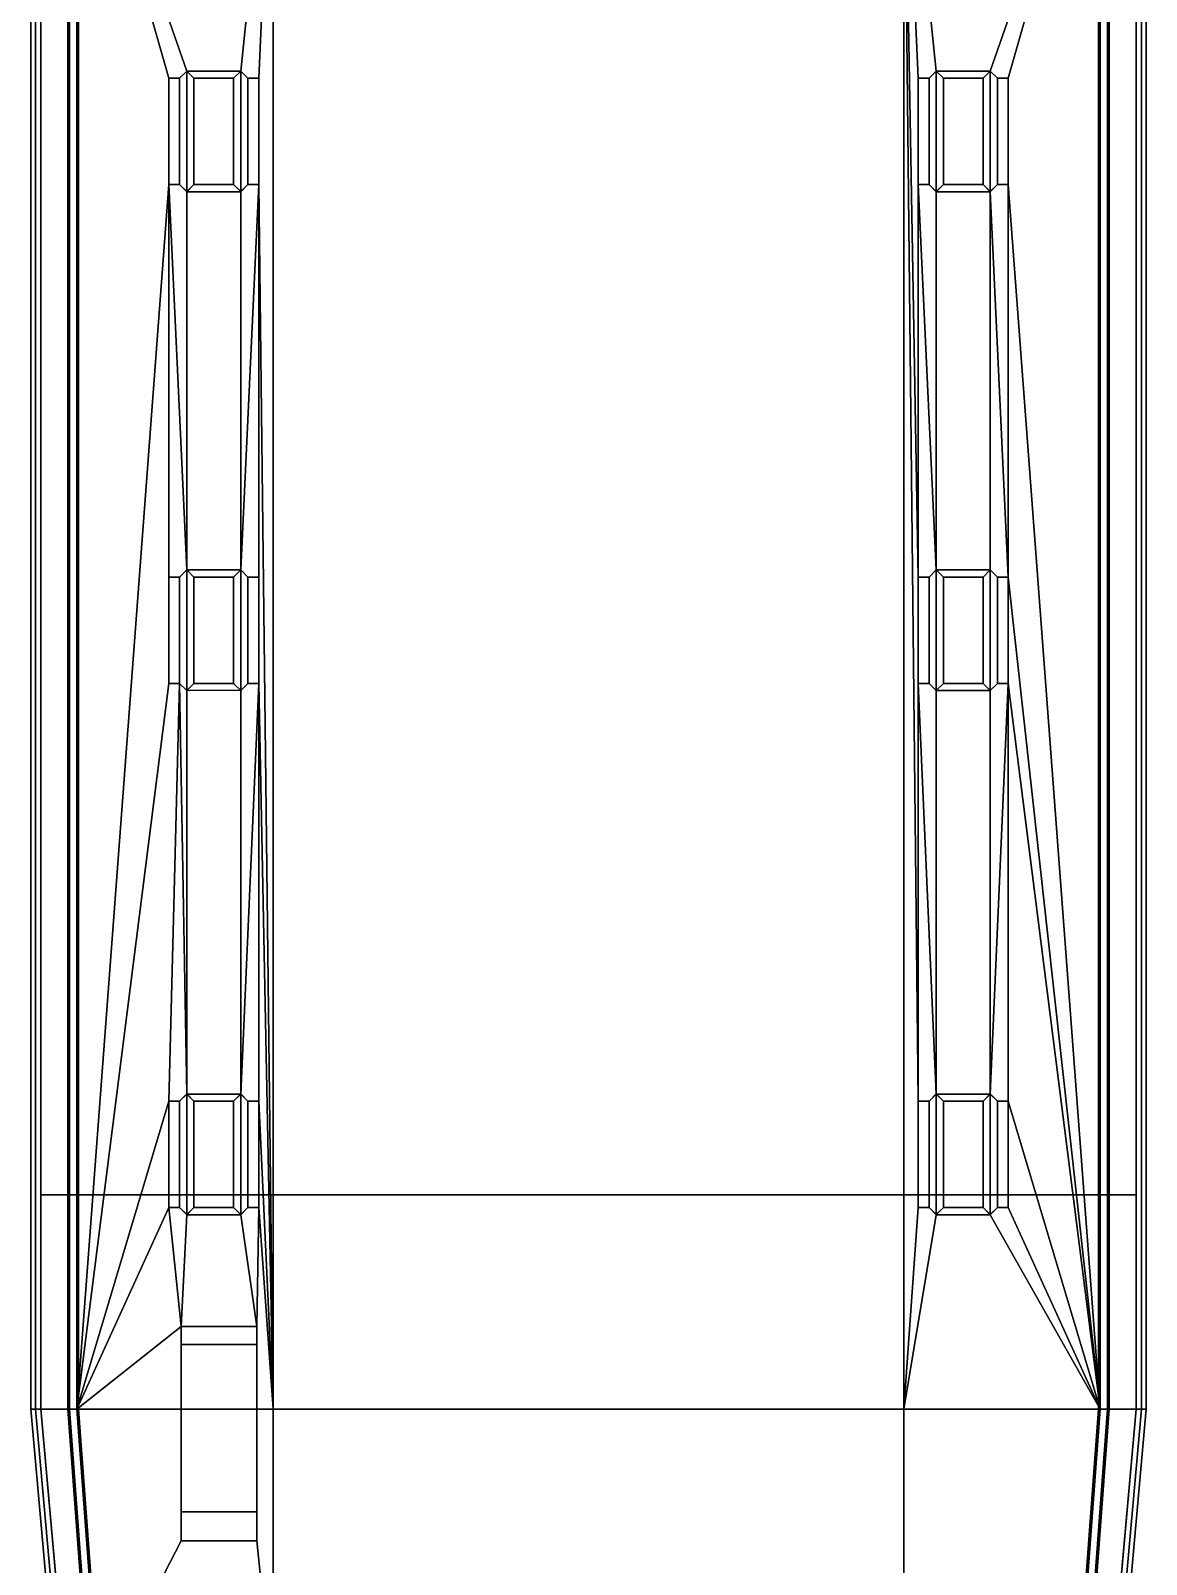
# Model space of a CAD drawing. Header units: millimetres. Extents: x -3.1 to 3.1, y -9.7 to 12.7.
# Drawn here: x -3.1 to 3.1, y -5.09 to 3.42 of the extents above; entities that cross this region are included whole.
import ezdxf

# ---------------------------------------------------------------- set-up
doc = ezdxf.new("R2010")
doc.units = ezdxf.units.MM
doc.layers.add('deck', color=3, linetype='Continuous')
doc.layers.add('railings', color=6, linetype='Continuous')

msp = doc.modelspace()

# ---------------------------------------------------------------- linework, layer by layer
for points in [[(-3.07, 4.95, 0.51), (-3.096, 4.95, 0.495), (-3.096, -4.23, 0.605), (-3.07, -4.23, 0.62)], [(-3.096, 4.95, 0.495), (-3.096, 4.95, 0.465), (-3.096, -4.23, 0.575), (-3.096, -4.23, 0.605)], [(-3.096, 4.95, 0.465), (-3.07, 4.95, 0.45), (-3.07, -4.23, 0.56), (-3.096, -4.23, 0.575)], [(-3.07, 4.95, 0.45), (-3.04, 4.95, 0.45), (-3.04, -4.23, 0.56), (-3.07, -4.23, 0.56)], [(-3.04, 4.95, 0.51), (-3.07, 4.95, 0.51), (-3.07, -4.23, 0.62), (-3.04, -4.23, 0.62)], [(-3.04, 4.95), (-3.04, -4.23), (-3.04, -4.23, 0.56), (-3.04, 4.95, 0.45)], [(-3.04, 3.99, -0.68), (-3.04, -3.04, -0.68), (-3.04, -4.23), (-3.04, 4.95)], [(-3.04, 4.95, 0.56), (-3.04, 4.95, 0.51), (-3.04, -4.23, 0.62), (-3.04, -4.23, 0.67)], [(3.04, -4.23, 0.56), (3.04, -4.23), (3.04, 4.95), (3.04, 4.95, 0.45)], [(3.04, 4.95), (3.04, -4.23), (3.04, -3.04, -0.68), (3.04, 3.99, -0.68)], [(3.07, -4.23, 0.56), (3.04, -4.23, 0.56), (3.04, 4.95, 0.45), (3.07, 4.95, 0.45)], [(3.07, 4.95, 0.51), (3.04, 4.95, 0.51), (3.04, -4.23, 0.62), (3.07, -4.23, 0.62)], [(3.04, 4.95, 0.51), (3.04, 4.95, 0.56), (3.04, -4.23, 0.67), (3.04, -4.23, 0.62)], [(3.07, 4.95, 0.45), (3.096, 4.95, 0.465), (3.096, -4.23, 0.575), (3.07, -4.23, 0.56)], [(3.096, 4.95, 0.495), (3.07, 4.95, 0.51), (3.07, -4.23, 0.62), (3.096, -4.23, 0.605)], [(3.096, 4.95, 0.465), (3.096, 4.95, 0.495), (3.096, -4.23, 0.605), (3.096, -4.23, 0.575)], [(3.04, 3.99, -0.68), (3.04, -3.04, -0.68), (-3.04, -3.04, -0.68), (-3.04, 3.99, -0.68)], [(-2.33, 3.16, 0.5814), (-2.33, 2.5701, 0.5885), (-2.33, 2.5703, 0.6082), (-2.33, 3.1603, 0.6005)], [(-2.27, 3.1603, 0.6005), (-2.27, 3.16, 0.5814), (-2.33, 3.16, 0.5814), (-2.33, 3.1603, 0.6005)], [(-2.33, 3.1603, 0.6005), (-2.33, 2.5703, 0.6082), (-2.27, 2.5703, 0.6082), (-2.27, 3.1603, 0.6005)], [(-2.23, 3.2005, 0.62), (-2.27, 3.1603, 0.6005), (-2.27, 2.5703, 0.6082), (-2.23, 2.5306, 0.6288)], [(-2.23, 3.2, 0.581), (-2.27, 3.16, 0.5814), (-2.27, 3.1603, 0.6005), (-2.23, 3.2005, 0.62)], [(-2.19, 3.1603, 0.6005), (-2.23, 3.2005, 0.62), (-2.23, 2.5306, 0.6288), (-2.19, 2.5703, 0.6082)], [(-2.19, 3.16, 0.5814), (-2.23, 3.2, 0.581), (-2.23, 3.2005, 0.62), (-2.19, 3.1603, 0.6005)], [(-1.97, 3.1603, 0.6005), (-1.97, 3.16, 0.5814), (-2.19, 3.16, 0.5814), (-2.19, 3.1603, 0.6005)], [(-2.19, 3.1603, 0.6005), (-2.19, 2.5703, 0.6082), (-1.97, 2.5703, 0.6082), (-1.97, 3.1603, 0.6005)], [(-1.93, 3.2, 0.581), (-1.97, 3.16, 0.5814), (-1.97, 3.1603, 0.6005), (-1.93, 3.2005, 0.62)], [(-1.93, 3.2005, 0.62), (-1.97, 3.1603, 0.6005), (-1.97, 2.5703, 0.6082), (-1.93, 2.5306, 0.6288)], [(-1.89, 3.16, 0.5814), (-1.93, 3.2, 0.581), (-1.93, 3.2005, 0.62), (-1.89, 3.1603, 0.6005)], [(-1.89, 3.1603, 0.6005), (-1.93, 3.2005, 0.62), (-1.93, 2.5306, 0.6288), (-1.89, 2.5703, 0.6082)], [(-1.83, 3.1603, 0.6005), (-1.83, 3.16, 0.5814), (-1.89, 3.16, 0.5814), (-1.89, 3.1603, 0.6005)], [(-1.89, 3.1603, 0.6005), (-1.89, 2.5703, 0.6082), (-1.83, 2.5703, 0.6082), (-1.83, 3.1603, 0.6005)], [(-1.83, 2.5703, 0.6082), (-1.83, 2.5701, 0.5885), (-1.83, 3.16, 0.5814), (-1.83, 3.1603, 0.6005)], [(1.89, 3.1603, 0.6005), (1.89, 3.16, 0.5814), (1.83, 3.16, 0.5814), (1.83, 3.1603, 0.6005)], [(1.83, 3.16, 0.5814), (1.83, 2.5701, 0.5885), (1.83, 2.5703, 0.6082), (1.83, 3.1603, 0.6005)], [(1.83, 3.1603, 0.6005), (1.83, 2.5703, 0.6082), (1.89, 2.5703, 0.6082), (1.89, 3.1603, 0.6005)], [(1.93, 3.2, 0.581), (1.89, 3.16, 0.5814), (1.89, 3.1603, 0.6005), (1.93, 3.2005, 0.62)], [(1.93, 3.2005, 0.62), (1.89, 3.1603, 0.6005), (1.89, 2.5703, 0.6082), (1.93, 2.5306, 0.6288)], [(1.97, 3.16, 0.5814), (1.93, 3.2, 0.581), (1.93, 3.2005, 0.62), (1.97, 3.1603, 0.6005)], [(1.97, 3.1603, 0.6005), (1.93, 3.2005, 0.62), (1.93, 2.5306, 0.6288), (1.97, 2.5703, 0.6082)], [(2.19, 3.1603, 0.6005), (2.19, 3.16, 0.5814), (1.97, 3.16, 0.5814), (1.97, 3.1603, 0.6005)], [(1.97, 3.1603, 0.6005), (1.97, 2.5703, 0.6082), (2.19, 2.5703, 0.6082), (2.19, 3.1603, 0.6005)], [(2.23, 3.2, 0.581), (2.19, 3.16, 0.5814), (2.19, 3.1603, 0.6005), (2.23, 3.2005, 0.62)], [(2.23, 3.2005, 0.62), (2.19, 3.1603, 0.6005), (2.19, 2.5703, 0.6082), (2.23, 2.5306, 0.6288)], [(2.27, 3.16, 0.5814), (2.23, 3.2, 0.581), (2.23, 3.2005, 0.62), (2.27, 3.1603, 0.6005)], [(2.27, 3.1603, 0.6005), (2.23, 3.2005, 0.62), (2.23, 2.5306, 0.6288), (2.27, 2.5703, 0.6082)], [(2.33, 3.1603, 0.6005), (2.33, 3.16, 0.5814), (2.27, 3.16, 0.5814), (2.27, 3.1603, 0.6005)], [(2.27, 3.1603, 0.6005), (2.27, 2.5703, 0.6082), (2.33, 2.5703, 0.6082), (2.33, 3.1603, 0.6005)], [(2.33, 2.5703, 0.6082), (2.33, 2.5701, 0.5885), (2.33, 3.16, 0.5814), (2.33, 3.1603, 0.6005)], [(-2.33, 2.5703, 0.6082), (-2.33, 2.5701, 0.5885), (-2.27, 2.5701, 0.5885), (-2.27, 2.5703, 0.6082)], [(-2.27, 2.5701, 0.5885), (-2.23, 2.5301, 0.589), (-2.23, 2.5306, 0.6288), (-2.27, 2.5703, 0.6082)], [(-2.23, 2.5301, 0.589), (-2.19, 2.5701, 0.5885), (-2.19, 2.5703, 0.6082), (-2.23, 2.5306, 0.6288)], [(-2.19, 2.5703, 0.6082), (-2.19, 2.5701, 0.5885), (-1.97, 2.5701, 0.5885), (-1.97, 2.5703, 0.6082)], [(-1.97, 2.5701, 0.5885), (-1.93, 2.5301, 0.589), (-1.93, 2.5306, 0.6288), (-1.97, 2.5703, 0.6082)], [(-1.93, 2.5301, 0.589), (-1.89, 2.5701, 0.5885), (-1.89, 2.5703, 0.6082), (-1.93, 2.5306, 0.6288)], [(-1.89, 2.5703, 0.6082), (-1.89, 2.5701, 0.5885), (-1.83, 2.5701, 0.5885), (-1.83, 2.5703, 0.6082)], [(1.83, 2.5703, 0.6082), (1.83, 2.5701, 0.5885), (1.89, 2.5701, 0.5885), (1.89, 2.5703, 0.6082)], [(1.89, 2.5701, 0.5885), (1.93, 2.5301, 0.589), (1.93, 2.5306, 0.6288), (1.89, 2.5703, 0.6082)], [(1.93, 2.5301, 0.589), (1.97, 2.5701, 0.5885), (1.97, 2.5703, 0.6082), (1.93, 2.5306, 0.6288)], [(1.97, 2.5703, 0.6082), (1.97, 2.5701, 0.5885), (2.19, 2.5701, 0.5885), (2.19, 2.5703, 0.6082)], [(2.19, 2.5701, 0.5885), (2.23, 2.5301, 0.589), (2.23, 2.5306, 0.6288), (2.19, 2.5703, 0.6082)], [(2.23, 2.5301, 0.589), (2.27, 2.5701, 0.5885), (2.27, 2.5703, 0.6082), (2.23, 2.5306, 0.6288)], [(2.27, 2.5703, 0.6082), (2.27, 2.5701, 0.5885), (2.33, 2.5701, 0.5885), (2.33, 2.5703, 0.6082)], [(-2.23, 0.4301, 0.6142), (-2.27, 0.3901, 0.6146), (-2.27, 0.3903, 0.6305), (-2.23, 0.4305, 0.65)], [(-2.23, 0.4305, 0.65), (-2.27, 0.3903, 0.6305), (-2.27, -0.1997, 0.6382), (-2.23, -0.2394, 0.6588)], [(-2.19, 0.3901, 0.6146), (-2.23, 0.4301, 0.6142), (-2.23, 0.4305, 0.65), (-2.19, 0.3903, 0.6305)], [(-2.19, 0.3903, 0.6305), (-2.23, 0.4305, 0.65), (-2.23, -0.2394, 0.6588), (-2.19, -0.1997, 0.6382)], [(-1.93, 0.4301, 0.6142), (-1.97, 0.3901, 0.6146), (-1.97, 0.3903, 0.6305), (-1.93, 0.4305, 0.65)], [(-1.93, 0.4305, 0.65), (-1.97, 0.3903, 0.6305), (-1.97, -0.1997, 0.6382), (-1.93, -0.2394, 0.6588)], [(-1.89, 0.3901, 0.6146), (-1.93, 0.4301, 0.6142), (-1.93, 0.4305, 0.65), (-1.89, 0.3903, 0.6305)], [(-1.89, 0.3903, 0.6305), (-1.93, 0.4305, 0.65), (-1.93, -0.2394, 0.6588), (-1.89, -0.1997, 0.6382)], [(1.93, 0.4301, 0.6142), (1.89, 0.3901, 0.6146), (1.89, 0.3903, 0.6305), (1.93, 0.4305, 0.65)], [(1.93, 0.4305, 0.65), (1.89, 0.3903, 0.6305), (1.89, -0.1997, 0.6382), (1.93, -0.2394, 0.6588)], [(1.97, 0.3901, 0.6146), (1.93, 0.4301, 0.6142), (1.93, 0.4305, 0.65), (1.97, 0.3903, 0.6305)], [(1.97, 0.3903, 0.6305), (1.93, 0.4305, 0.65), (1.93, -0.2394, 0.6588), (1.97, -0.1997, 0.6382)], [(2.23, 0.4301, 0.6142), (2.19, 0.3901, 0.6146), (2.19, 0.3903, 0.6305), (2.23, 0.4305, 0.65)], [(2.23, 0.4305, 0.65), (2.19, 0.3903, 0.6305), (2.19, -0.1997, 0.6382), (2.23, -0.2394, 0.6588)], [(2.27, 0.3901, 0.6146), (2.23, 0.4301, 0.6142), (2.23, 0.4305, 0.65), (2.27, 0.3903, 0.6305)], [(2.27, 0.3903, 0.6305), (2.23, 0.4305, 0.65), (2.23, -0.2394, 0.6588), (2.27, -0.1997, 0.6382)], [(-2.27, 0.3903, 0.6305), (-2.27, 0.3901, 0.6146), (-2.33, 0.3901, 0.6146), (-2.33, 0.3903, 0.6305)], [(-2.33, 0.3901, 0.6146), (-2.33, -0.1999, 0.6217), (-2.33, -0.1997, 0.6382), (-2.33, 0.3903, 0.6305)], [(-2.33, 0.3903, 0.6305), (-2.33, -0.1997, 0.6382), (-2.27, -0.1997, 0.6382), (-2.27, 0.3903, 0.6305)], [(-1.97, 0.3903, 0.6305), (-1.97, 0.3901, 0.6146), (-2.19, 0.3901, 0.6146), (-2.19, 0.3903, 0.6305)], [(-2.19, 0.3903, 0.6305), (-2.19, -0.1997, 0.6382), (-1.97, -0.1997, 0.6382), (-1.97, 0.3903, 0.6305)], [(-1.83, 0.3903, 0.6305), (-1.83, 0.3901, 0.6146), (-1.89, 0.3901, 0.6146), (-1.89, 0.3903, 0.6305)], [(-1.89, 0.3903, 0.6305), (-1.89, -0.1997, 0.6382), (-1.83, -0.1997, 0.6382), (-1.83, 0.3903, 0.6305)], [(-1.83, -0.1997, 0.6382), (-1.83, -0.1999, 0.6217), (-1.83, 0.3901, 0.6146), (-1.83, 0.3903, 0.6305)], [(1.89, 0.3903, 0.6305), (1.89, 0.3901, 0.6146), (1.83, 0.3901, 0.6146), (1.83, 0.3903, 0.6305)], [(1.83, 0.3901, 0.6146), (1.83, -0.1999, 0.6217), (1.83, -0.1997, 0.6382), (1.83, 0.3903, 0.6305)], [(1.83, 0.3903, 0.6305), (1.83, -0.1997, 0.6382), (1.89, -0.1997, 0.6382), (1.89, 0.3903, 0.6305)], [(2.19, 0.3903, 0.6305), (2.19, 0.3901, 0.6146), (1.97, 0.3901, 0.6146), (1.97, 0.3903, 0.6305)], [(1.97, 0.3903, 0.6305), (1.97, -0.1997, 0.6382), (2.19, -0.1997, 0.6382), (2.19, 0.3903, 0.6305)], [(2.33, 0.3903, 0.6305), (2.33, 0.3901, 0.6146), (2.27, 0.3901, 0.6146), (2.27, 0.3903, 0.6305)], [(2.27, 0.3903, 0.6305), (2.27, -0.1997, 0.6382), (2.33, -0.1997, 0.6382), (2.33, 0.3903, 0.6305)], [(2.33, -0.1997, 0.6382), (2.33, -0.1999, 0.6217), (2.33, 0.3901, 0.6146), (2.33, 0.3903, 0.6305)], [(-2.33, -0.1997, 0.6382), (-2.33, -0.1999, 0.6217), (-2.27, -0.1999, 0.6217), (-2.27, -0.1997, 0.6382)], [(-2.27, -0.1999, 0.6217), (-2.23, -0.2399, 0.6222), (-2.23, -0.2394, 0.6588), (-2.27, -0.1997, 0.6382)], [(-2.23, -0.2399, 0.6222), (-2.19, -0.1999, 0.6217), (-2.19, -0.1997, 0.6382), (-2.23, -0.2394, 0.6588)], [(-2.19, -0.1997, 0.6382), (-2.19, -0.1999, 0.6217), (-1.97, -0.1999, 0.6217), (-1.97, -0.1997, 0.6382)], [(-1.97, -0.1999, 0.6217), (-1.93, -0.2399, 0.6222), (-1.93, -0.2394, 0.6588), (-1.97, -0.1997, 0.6382)], [(-1.93, -0.2399, 0.6222), (-1.89, -0.1999, 0.6217), (-1.89, -0.1997, 0.6382), (-1.93, -0.2394, 0.6588)], [(-1.89, -0.1997, 0.6382), (-1.89, -0.1999, 0.6217), (-1.83, -0.1999, 0.6217), (-1.83, -0.1997, 0.6382)], [(1.83, -0.1997, 0.6382), (1.83, -0.1999, 0.6217), (1.89, -0.1999, 0.6217), (1.89, -0.1997, 0.6382)], [(1.89, -0.1999, 0.6217), (1.93, -0.2399, 0.6222), (1.93, -0.2394, 0.6588), (1.89, -0.1997, 0.6382)], [(1.93, -0.2399, 0.6222), (1.97, -0.1999, 0.6217), (1.97, -0.1997, 0.6382), (1.93, -0.2394, 0.6588)], [(1.97, -0.1997, 0.6382), (1.97, -0.1999, 0.6217), (2.19, -0.1999, 0.6217), (2.19, -0.1997, 0.6382)], [(2.19, -0.1999, 0.6217), (2.23, -0.2399, 0.6222), (2.23, -0.2394, 0.6588), (2.19, -0.1997, 0.6382)], [(2.23, -0.2399, 0.6222), (2.27, -0.1999, 0.6217), (2.27, -0.1997, 0.6382), (2.23, -0.2394, 0.6588)], [(2.27, -0.1997, 0.6382), (2.27, -0.1999, 0.6217), (2.33, -0.1999, 0.6217), (2.33, -0.1997, 0.6382)], [(-2.33, -2.5197, 0.6685), (-2.33, -3.1097, 0.6762), (-2.27, -3.1097, 0.6762), (-2.27, -2.5197, 0.6685)], [(-2.27, -2.5197, 0.6685), (-2.27, -2.52, 0.6495), (-2.33, -2.52, 0.6495), (-2.33, -2.5197, 0.6685)], [(-2.33, -2.52, 0.6495), (-2.33, -3.1099, 0.6566), (-2.33, -3.1097, 0.6762), (-2.33, -2.5197, 0.6685)], [(-2.23, -2.4795, 0.688), (-2.27, -2.5197, 0.6685), (-2.27, -3.1097, 0.6762), (-2.23, -3.1494, 0.6968)], [(-2.23, -2.48, 0.649), (-2.27, -2.52, 0.6495), (-2.27, -2.5197, 0.6685), (-2.23, -2.4795, 0.688)], [(-2.19, -2.5197, 0.6685), (-2.23, -2.4795, 0.688), (-2.23, -3.1494, 0.6968), (-2.19, -3.1097, 0.6762)], [(-2.19, -2.52, 0.6495), (-2.23, -2.48, 0.649), (-2.23, -2.4795, 0.688), (-2.19, -2.5197, 0.6685)], [(-2.19, -2.5197, 0.6685), (-2.19, -3.1097, 0.6762), (-1.97, -3.1097, 0.6762), (-1.97, -2.5197, 0.6685)], [(-1.97, -2.5197, 0.6685), (-1.97, -2.52, 0.6495), (-2.19, -2.52, 0.6495), (-2.19, -2.5197, 0.6685)], [(-1.93, -2.4795, 0.688), (-1.97, -2.5197, 0.6685), (-1.97, -3.1097, 0.6762), (-1.93, -3.1494, 0.6968)], [(-1.93, -2.48, 0.648), (-1.97, -2.52, 0.6495), (-1.97, -2.5197, 0.6685), (-1.93, -2.4795, 0.688)], [(-1.89, -2.5197, 0.6685), (-1.93, -2.4795, 0.688), (-1.93, -3.1494, 0.6968), (-1.89, -3.1097, 0.6762)], [(-1.89, -2.52, 0.6495), (-1.93, -2.48, 0.648), (-1.93, -2.4795, 0.688), (-1.89, -2.5197, 0.6685)], [(-1.89, -2.5197, 0.6685), (-1.89, -3.1097, 0.6762), (-1.83, -3.1097, 0.6762), (-1.83, -2.5197, 0.6685)], [(-1.83, -2.5197, 0.6685), (-1.83, -2.52, 0.6495), (-1.89, -2.52, 0.6495), (-1.89, -2.5197, 0.6685)], [(-1.83, -3.1097, 0.6762), (-1.83, -3.1099, 0.6566), (-1.83, -2.52, 0.6495), (-1.83, -2.5197, 0.6685)], [(1.83, -2.52, 0.6495), (1.83, -3.1099, 0.6566), (1.83, -3.1097, 0.6762), (1.83, -2.5197, 0.6685)], [(1.89, -2.5197, 0.6685), (1.89, -2.52, 0.6495), (1.83, -2.52, 0.6495), (1.83, -2.5197, 0.6685)], [(1.83, -2.5197, 0.6685), (1.83, -3.1097, 0.6762), (1.89, -3.1097, 0.6762), (1.89, -2.5197, 0.6685)], [(1.93, -2.48, 0.649), (1.89, -2.52, 0.6495), (1.89, -2.5197, 0.6685), (1.93, -2.4795, 0.688)], [(1.93, -2.4795, 0.688), (1.89, -2.5197, 0.6685), (1.89, -3.1097, 0.6762), (1.93, -3.1494, 0.6968)], [(1.97, -2.52, 0.6495), (1.93, -2.48, 0.649), (1.93, -2.4795, 0.688), (1.97, -2.5197, 0.6685)], [(1.97, -2.5197, 0.6685), (1.93, -2.4795, 0.688), (1.93, -3.1494, 0.6968), (1.97, -3.1097, 0.6762)], [(2.19, -2.5197, 0.6685), (2.19, -2.52, 0.6495), (1.97, -2.52, 0.6495), (1.97, -2.5197, 0.6685)], [(1.97, -2.5197, 0.6685), (1.97, -3.1097, 0.6762), (2.19, -3.1097, 0.6762), (2.19, -2.5197, 0.6685)], [(2.23, -2.48, 0.648), (2.19, -2.52, 0.6495), (2.19, -2.5197, 0.6685), (2.23, -2.4795, 0.688)], [(2.23, -2.4795, 0.688), (2.19, -2.5197, 0.6685), (2.19, -3.1097, 0.6762), (2.23, -3.1494, 0.6968)], [(2.27, -2.52, 0.6495), (2.23, -2.48, 0.648), (2.23, -2.4795, 0.688), (2.27, -2.5197, 0.6685)], [(2.27, -2.5197, 0.6685), (2.23, -2.4795, 0.688), (2.23, -3.1494, 0.6968), (2.27, -3.1097, 0.6762)], [(2.33, -2.5197, 0.6685), (2.33, -2.52, 0.6495), (2.27, -2.52, 0.6495), (2.27, -2.5197, 0.6685)], [(2.27, -2.5197, 0.6685), (2.27, -3.1097, 0.6762), (2.33, -3.1097, 0.6762), (2.33, -2.5197, 0.6685)], [(2.33, -3.1097, 0.6762), (2.33, -3.1099, 0.6566), (2.33, -2.52, 0.6495), (2.33, -2.5197, 0.6685)], [(3.04, -3.04, -0.68), (3.04, -4.23, -0.6), (-3.04, -4.23, -0.6), (-3.04, -3.04, -0.68)], [(-3.04, -3.04, -0.68), (-3.04, -4.23, -0.6), (-3.04, -4.23), (-3.04, -3.04, -0.68)], [(3.04, -4.23), (3.04, -4.23), (3.04, -4.23, -0.6), (3.04, -3.04, -0.68)], [(-2.33, -3.1097, 0.6762), (-2.33, -3.1099, 0.6566), (-2.27, -3.1099, 0.6566), (-2.27, -3.1097, 0.6762)], [(-2.27, -3.1099, 0.6566), (-2.23, -3.1499, 0.6571), (-2.23, -3.1494, 0.6968), (-2.27, -3.1097, 0.6762)], [(-2.23, -3.1499, 0.6571), (-2.19, -3.1099, 0.6566), (-2.19, -3.1097, 0.6762), (-2.23, -3.1494, 0.6968)], [(-2.19, -3.1097, 0.6762), (-2.19, -3.1099, 0.6566), (-1.97, -3.1099, 0.6566), (-1.97, -3.1097, 0.6762)], [(-1.97, -3.1099, 0.6566), (-1.93, -3.1499, 0.6571), (-1.93, -3.1494, 0.6968), (-1.97, -3.1097, 0.6762)], [(-1.93, -3.1499, 0.6571), (-1.89, -3.1099, 0.6566), (-1.89, -3.1097, 0.6762), (-1.93, -3.1494, 0.6968)], [(-1.89, -3.1097, 0.6762), (-1.89, -3.1099, 0.6566), (-1.83, -3.1099, 0.6566), (-1.83, -3.1097, 0.6762)], [(1.83, -3.1097, 0.6762), (1.83, -3.1099, 0.6566), (1.89, -3.1099, 0.6566), (1.89, -3.1097, 0.6762)], [(1.89, -3.1099, 0.6566), (1.93, -3.1499, 0.6571), (1.93, -3.1494, 0.6968), (1.89, -3.1097, 0.6762)], [(1.93, -3.1499, 0.6571), (1.97, -3.1099, 0.6566), (1.97, -3.1097, 0.6762), (1.93, -3.1494, 0.6968)], [(1.97, -3.1097, 0.6762), (1.97, -3.1099, 0.6566), (2.19, -3.1099, 0.6566), (2.19, -3.1097, 0.6762)], [(2.19, -3.1099, 0.6566), (2.23, -3.1499, 0.6571), (2.23, -3.1494, 0.6968), (2.19, -3.1097, 0.6762)], [(2.23, -3.1499, 0.6571), (2.27, -3.1099, 0.6566), (2.27, -3.1097, 0.6762), (2.23, -3.1494, 0.6968)], [(2.27, -3.1097, 0.6762), (2.27, -3.1099, 0.6566), (2.33, -3.1099, 0.6566), (2.33, -3.1097, 0.6762)], [(-2.26, -4.23, 0.67), (-2.26, -4.96, 0.67), (-2.26, -4.96, 1.4), (-2.26, -3.77, 1.4)], [(-2.26, -3.77, 1.4), (-2.26, -4.96, 1.4), (-2.26, -4.8, 1.52), (-2.26, -3.87, 1.52)], [(-1.84, -3.87, 1.52), (-1.84, -3.77, 1.4), (-2.26, -3.77, 1.4), (-2.26, -3.87, 1.52)], [(-2.26, -3.77, 0.6645), (-2.26, -4.23, 0.67), (-2.26, -3.77, 1.4)], [(-1.84, -3.77, 1.4), (-1.84, -3.77, 0.6645), (-2.26, -3.77, 0.6645), (-2.26, -3.77, 1.4)], [(-1.84, -4.96, 1.4), (-1.84, -4.96, 0.67), (-1.84, -4.23, 0.67), (-1.84, -3.77, 1.4)], [(-1.84, -4.8, 1.52), (-1.84, -4.96, 1.4), (-1.84, -3.77, 1.4), (-1.84, -3.87, 1.52)], [(-1.84, -3.77, 1.4), (-1.84, -4.23, 0.67), (-1.84, -3.77, 0.6645), (-1.84, -3.77, 1.4)], [(-2.26, -3.87, 1.52), (-2.26, -4.8, 1.52), (-1.84, -4.8, 1.52), (-1.84, -3.87, 1.52)], [(-3.096, -4.23, 0.575), (-3.07, -4.23, 0.56), (-2.6775, -8.6225, 0.56), (-2.706, -8.594, 0.575)], [(-3.096, -4.23, 0.605), (-3.096, -4.23, 0.575), (-2.706, -8.594, 0.575), (-2.706, -8.594, 0.605)], [(-3.07, -4.23, 0.62), (-3.096, -4.23, 0.605), (-2.706, -8.594, 0.605), (-2.6775, -8.6225, 0.62)], [(-3.04, -4.23, 0.62), (-3.07, -4.23, 0.62), (-2.6775, -8.6225, 0.62), (-2.6473, -8.6225, 0.62)], [(-3.07, -4.23, 0.56), (-3.04, -4.23, 0.56), (-2.6473, -8.6225, 0.56), (-2.6775, -8.6225, 0.56)], [(-3.04, -4.23), (-2.7709, -7.24), (-2.6473, -8.6225, 0.56), (-3.04, -4.23, 0.56)], [(3.04, -4.23, -0.6), (2.905, -5.74, -0.38), (-2.905, -5.74, -0.38), (-3.04, -4.23, -0.6)], [(-3.04, -4.23, -0.6), (-2.905, -5.74, -0.38), (-2.7709, -7.24), (-3.04, -4.23)], [(-3.04, -4.23, 0.67), (-3.04, -4.23, 0.62), (-2.6473, -8.6225, 0.62), (-2.8952, -5.85, 0.67)], [(2.6473, -8.6225, 0.56), (2.7709, -7.24), (3.04, -4.23), (3.04, -4.23, 0.56)], [(3.04, -4.23, 0.62), (3.04, -4.23, 0.67), (2.8952, -5.85, 0.67), (2.6473, -8.6225, 0.62)], [(3.07, -4.23, 0.62), (3.04, -4.23, 0.62), (2.6473, -8.6225, 0.62), (2.6775, -8.6225, 0.62)], [(3.04, -4.23, 0.56), (3.07, -4.23, 0.56), (2.6775, -8.6225, 0.56), (2.6473, -8.6225, 0.56)], [(3.07, -4.23, 0.56), (3.096, -4.23, 0.575), (2.706, -8.594, 0.575), (2.6775, -8.6225, 0.56)], [(3.096, -4.23, 0.605), (3.07, -4.23, 0.62), (2.6775, -8.6225, 0.62), (2.706, -8.594, 0.605)], [(3.096, -4.23, 0.575), (3.096, -4.23, 0.605), (2.706, -8.594, 0.605), (2.706, -8.594, 0.575)], [(3.04, -4.23), (2.7709, -7.24), (2.905, -5.74, -0.38), (3.04, -4.23, -0.6)], [(-2.26, -4.8, 1.52), (-2.26, -4.96, 1.4), (-1.84, -4.96, 1.4), (-1.84, -4.8, 1.52)], [(-2.26, -4.96, 1.4), (-2.26, -4.96, 0.67), (-1.84, -4.96, 0.67), (-1.84, -4.96, 1.4)]]:
    msp.add_3dface(points)
at = {"layer": 'deck'}
for points in [[(-3.04, 4.95, 0.56), (-3.04, -4.23, 0.67), (-2.88, -4.23, 0.67), (-2.88, 4.95, 0.56)], [(-2.84, 4.95, 0.56), (-2.23, 3.2, 0.581), (-1.93, 3.2, 0.581), (-1.75, 4.95, 0.56)], [(-2.84, 4.95, 0.56), (-2.33, 3.16, 0.5814), (-2.27, 3.16, 0.5814), (-2.23, 3.2, 0.581)], [(-2.84, 4.95, 0.56), (-2.84, -4.23, 0.67), (-2.33, 2.5701, 0.5885), (-2.33, 3.16, 0.5814)], [(-1.93, 3.2, 0.581), (-1.89, 3.16, 0.5814), (-1.83, 3.16, 0.5814), (-1.75, 4.95, 0.56)], [(-1.83, 2.5701, 0.5885), (-1.75, -4.23, 0.67), (-1.75, 4.95, 0.56), (-1.83, 3.16, 0.5814)], [(-1.75, 4.95, 0.45), (-1.75, -4.23, 0.56), (1.75, -4.23, 0.56), (1.75, 4.95, 0.45)], [(-1.75, 4.95, 0.56), (-1.75, -4.23, 0.67), (-1.75, -4.23, 0.56), (-1.75, 4.95, 0.45)], [(1.75, 4.95, 0.45), (1.75, -4.23, 0.56), (1.75, -4.23, 0.67), (1.75, 4.95, 0.56)], [(1.75, 4.95, 0.56), (1.93, 3.2, 0.581), (2.23, 3.2, 0.581), (2.84, 4.95, 0.56)], [(1.75, 4.95, 0.56), (1.75, -4.23, 0.67), (1.83, -3.1099, 0.6566), (1.83, -2.52, 0.6495)], [(1.75, 4.95, 0.56), (1.83, -2.52, 0.6495), (1.83, -0.1999, 0.6217), (1.83, 0.3901, 0.6146)], [(1.75, 4.95, 0.56), (1.83, 0.3901, 0.6146), (1.83, 2.5701, 0.5885), (1.83, 3.16, 0.5814)], [(1.75, 4.95, 0.56), (1.83, 3.16, 0.5814), (1.89, 3.16, 0.5814), (1.93, 3.2, 0.581)], [(2.23, 3.2, 0.581), (2.27, 3.16, 0.5814), (2.33, 3.16, 0.5814), (2.84, 4.95, 0.56)], [(2.33, 3.16, 0.5814), (2.33, 2.5701, 0.5885), (2.84, -4.23, 0.67), (2.84, 4.95, 0.56)], [(3.04, 4.95, 0.56), (2.88, 4.95, 0.56), (2.88, -4.23, 0.67), (3.04, -4.23, 0.67)], [(-2.23, 3.2, 0.581), (-2.19, 3.16, 0.5814), (-1.97, 3.16, 0.5814), (-1.93, 3.2, 0.581)], [(1.93, 3.2, 0.581), (1.97, 3.16, 0.5814), (2.19, 3.16, 0.5814), (2.23, 3.2, 0.581)], [(-2.33, 2.5701, 0.5885), (-2.84, -4.23, 0.67), (-2.33, -0.1999, 0.6217), (-2.33, 0.3901, 0.6146)], [(-2.33, 2.5701, 0.5885), (-2.23, 0.4301, 0.6142), (-2.23, 2.5301, 0.589), (-2.27, 2.5701, 0.5885)], [(-2.33, 2.5701, 0.5885), (-2.33, 0.3901, 0.6146), (-2.27, 0.3901, 0.6146), (-2.23, 0.4301, 0.6142)], [(-2.19, 2.5701, 0.5885), (-2.23, 2.5301, 0.589), (-1.93, 2.5301, 0.589), (-1.97, 2.5701, 0.5885)], [(-1.83, 2.5701, 0.5885), (-1.93, 0.4301, 0.6142), (-1.89, 0.3901, 0.6146), (-1.83, 0.3901, 0.6146)], [(-1.89, 2.5701, 0.5885), (-1.93, 2.5301, 0.589), (-1.93, 0.4301, 0.6142), (-1.83, 2.5701, 0.5885)], [(-1.83, 0.3901, 0.6146), (-1.83, -0.1999, 0.6217), (-1.75, -4.23, 0.67), (-1.83, 2.5701, 0.5885)], [(1.83, 2.5701, 0.5885), (1.83, 0.3901, 0.6146), (1.89, 0.3901, 0.6146), (1.93, 0.4301, 0.6142)], [(1.89, 2.5701, 0.5885), (1.83, 2.5701, 0.5885), (1.93, 0.4301, 0.6142), (1.93, 2.5301, 0.589)], [(2.19, 2.5701, 0.5885), (1.97, 2.5701, 0.5885), (1.93, 2.5301, 0.589), (2.23, 2.5301, 0.589)], [(2.33, 2.5701, 0.5885), (2.27, 2.5701, 0.5885), (2.23, 2.5301, 0.589), (2.33, 0.3901, 0.6146)], [(2.33, 0.3901, 0.6146), (2.33, 0.3901, 0.6146), (2.84, -4.23, 0.67), (2.33, 2.5701, 0.5885)], [(-2.23, 2.5301, 0.589), (-2.23, 0.4301, 0.6142), (-1.93, 0.4301, 0.6142), (-1.93, 2.5301, 0.589)], [(2.23, 2.5301, 0.589), (1.93, 2.5301, 0.589), (1.93, 0.4301, 0.6142), (2.23, 0.4301, 0.6142)], [(2.23, 2.5301, 0.589), (2.23, 0.4301, 0.6142), (2.27, 0.3901, 0.6146), (2.33, 0.3901, 0.6146)], [(-2.23, 0.4301, 0.6142), (-2.19, 0.3901, 0.6146), (-1.97, 0.3901, 0.6146), (-1.93, 0.4301, 0.6142)], [(1.93, 0.4301, 0.6142), (1.97, 0.3901, 0.6146), (2.19, 0.3901, 0.6146), (2.23, 0.4301, 0.6142)], [(2.33, -0.1999, 0.6217), (2.33, -0.1999, 0.6217), (2.84, -4.23, 0.67), (2.33, 0.3901, 0.6146)], [(-2.33, -0.1999, 0.6217), (-2.84, -4.23, 0.67), (-2.33, -2.52, 0.6495), (-2.27, -0.1999, 0.6217)], [(-2.27, -0.1999, 0.6217), (-2.33, -2.52, 0.6495), (-2.27, -2.52, 0.6495), (-2.23, -2.48, 0.649)], [(-2.27, -0.1999, 0.6217), (-2.23, -2.48, 0.649), (-2.23, -2.48, 0.649), (-2.23, -0.2399, 0.6222)], [(-2.23, -0.2399, 0.6222), (-2.23, -2.48, 0.649), (-1.93, -2.48, 0.648), (-1.93, -0.2399, 0.6222)], [(-1.93, -2.48, 0.648), (-1.89, -2.52, 0.6495), (-1.83, -2.52, 0.6495), (-1.83, -0.1999, 0.6217)], [(-1.89, -0.1999, 0.6217), (-1.93, -0.2399, 0.6222), (-1.93, -2.48, 0.648), (-1.83, -0.1999, 0.6217)], [(-1.83, -0.1999, 0.6217), (-1.83, -2.52, 0.6495), (-1.75, -4.23, 0.67), (-1.83, -0.1999, 0.6217)], [(1.83, -0.1999, 0.6217), (1.83, -2.52, 0.6495), (1.89, -2.52, 0.6495), (1.93, -2.48, 0.649)], [(1.83, -0.1999, 0.6217), (1.93, -2.48, 0.649), (1.93, -0.2399, 0.6222), (1.89, -0.1999, 0.6217)], [(1.97, -0.1999, 0.6217), (1.93, -0.2399, 0.6222), (2.23, -0.2399, 0.6222), (2.19, -0.1999, 0.6217)], [(1.93, -0.2399, 0.6222), (1.93, -2.48, 0.649), (2.23, -2.48, 0.648), (2.23, -0.2399, 0.6222)], [(2.33, -0.1999, 0.6217), (2.23, -2.48, 0.648), (2.27, -2.52, 0.6495), (2.33, -2.52, 0.6495)], [(2.27, -0.1999, 0.6217), (2.23, -0.2399, 0.6222), (2.23, -2.48, 0.648), (2.33, -0.1999, 0.6217)], [(2.33, -2.52, 0.6495), (2.33, -2.52, 0.6495), (2.84, -4.23, 0.67), (2.33, -0.1999, 0.6217)], [(-2.84, -4.23, 0.67), (-2.84, -4.23, 0.67), (-2.33, -3.1099, 0.6566), (-2.33, -2.52, 0.6495)], [(-2.23, -2.48, 0.649), (-2.19, -2.52, 0.6495), (-1.97, -2.52, 0.6495), (-1.93, -2.48, 0.648)], [(-1.83, -2.52, 0.6495), (-1.83, -3.1099, 0.6566), (-1.75, -4.23, 0.67), (-1.83, -2.52, 0.6495)], [(1.93, -2.48, 0.649), (1.97, -2.52, 0.6495), (2.19, -2.52, 0.6495), (2.23, -2.48, 0.648)], [(2.33, -3.1099, 0.6566), (2.33, -3.1099, 0.6566), (2.84, -4.23, 0.67), (2.33, -2.52, 0.6495)], [(-2.84, -4.23, 0.67), (-2.84, -4.23, 0.67), (-2.26, -3.77, 0.6645), (-2.33, -3.1099, 0.6566)], [(-2.33, -3.1099, 0.6566), (-2.26, -3.77, 0.6645), (-2.23, -3.1499, 0.6571), (-2.27, -3.1099, 0.6566)], [(-2.23, -3.1499, 0.6571), (-2.26, -3.77, 0.6645), (-1.84, -3.77, 0.6645), (-1.93, -3.1499, 0.6571)], [(-2.19, -3.1099, 0.6566), (-2.23, -3.1499, 0.6571), (-1.93, -3.1499, 0.6571), (-1.97, -3.1099, 0.6566)], [(-1.89, -3.1099, 0.6566), (-1.93, -3.1499, 0.6571), (-1.84, -3.77, 0.6645), (-1.83, -3.1099, 0.6566)], [(-1.84, -3.77, 0.6645), (-1.84, -4.23, 0.67), (-1.75, -4.23, 0.67), (-1.83, -3.1099, 0.6566)], [(1.83, -3.1099, 0.6566), (1.75, -4.23, 0.67), (1.93, -3.1499, 0.6571), (1.89, -3.1099, 0.6566)], [(1.93, -3.1499, 0.6571), (1.75, -4.23, 0.67), (2.84, -4.23, 0.67), (2.23, -3.1499, 0.6571)], [(1.97, -3.1099, 0.6566), (1.93, -3.1499, 0.6571), (2.23, -3.1499, 0.6571), (2.19, -3.1099, 0.6566)], [(2.27, -3.1099, 0.6566), (2.23, -3.1499, 0.6571), (2.84, -4.23, 0.67), (2.33, -3.1099, 0.6566)], [(-2.84, -4.23, 0.67), (-2.84, -4.23, 0.67), (-2.26, -4.23, 0.67), (-2.26, -3.77, 0.6645)], [(-3.04, -4.23, 0.67), (-2.8952, -5.85, 0.67), (-2.76, -5.85, 0.67), (-2.88, -4.23, 0.67)], [(-2.84, -4.23, 0.67), (-2.72, -5.85, 0.67), (-2.26, -4.96, 0.67), (-2.26, -4.23, 0.67)], [(-1.84, -4.23, 0.67), (-1.84, -4.96, 0.67), (-1.75, -5.85, 0.67), (-1.75, -4.23, 0.67)], [(-1.75, -4.23, 0.56), (-1.75, -5.66, 0.56), (1.75, -5.66, 0.56), (1.75, -4.23, 0.56)], [(-1.75, -4.23, 0.67), (-1.75, -5.85, 0.67), (-1.75, -5.66, 0.56), (-1.75, -4.23, 0.56)], [(1.75, -4.23, 0.56), (1.75, -5.66, 0.56), (1.75, -5.85, 0.67), (1.75, -4.23, 0.67)], [(1.75, -4.23, 0.67), (1.75, -5.85, 0.67), (2.72, -5.85, 0.67), (2.84, -4.23, 0.67)], [(3.04, -4.23, 0.67), (2.88, -4.23, 0.67), (2.76, -5.85, 0.67), (2.8952, -5.85, 0.67)], [(-2.26, -4.96, 0.67), (-2.72, -5.85, 0.67), (-1.75, -5.85, 0.67), (-1.84, -4.96, 0.67)]]:
    msp.add_3dface(points, dxfattribs=at)
at = {"layer": 'railings'}
for points in [[(-2.89, -4.23, 1.7), (-2.88, -4.23, 1.73), (-2.88, 4.95, 1.62), (-2.89, 4.95, 1.59)], [(-2.89, -4.23, 1.66), (-2.89, -4.23, 1.7), (-2.89, 4.95, 1.59), (-2.89, 4.95, 1.55)], [(-2.88, 4.95, 1.52), (-2.88, -4.23, 1.63), (-2.89, -4.23, 1.66), (-2.89, 4.95, 1.55)], [(-2.88, 4.95, 1.62), (-2.88, -4.23, 1.73), (-2.84, -4.23, 1.73), (-2.84, 4.95, 1.62)], [(-2.88, 4.95, 0.56), (-2.88, -4.23, 0.67), (-2.88, -4.23, 1.63), (-2.88, 4.95, 1.52)], [(-2.84, 4.95, 1.62), (-2.84, -4.23, 1.73), (-2.83, -4.23, 1.7), (-2.83, 4.95, 1.59)], [(-2.83, -4.23, 1.66), (-2.84, -4.23, 1.63), (-2.84, 4.95, 1.52), (-2.83, 4.95, 1.55)], [(-2.84, -4.23, 1.63), (-2.84, -4.23, 0.67), (-2.84, 4.95, 0.56), (-2.84, 4.95, 1.52)], [(-2.83, 4.95, 1.59), (-2.83, -4.23, 1.7), (-2.83, -4.23, 1.66), (-2.83, 4.95, 1.55)], [(2.84, 4.95, 1.52), (2.84, -4.23, 1.63), (2.83, -4.23, 1.66), (2.83, 4.95, 1.55)], [(2.83, -4.23, 1.7), (2.84, -4.23, 1.73), (2.84, 4.95, 1.62), (2.83, 4.95, 1.59)], [(2.83, -4.23, 1.66), (2.83, -4.23, 1.7), (2.83, 4.95, 1.59), (2.83, 4.95, 1.55)], [(2.84, 4.95, 0.56), (2.84, -4.23, 0.67), (2.84, -4.23, 1.63), (2.84, 4.95, 1.52)], [(2.84, 4.95, 1.62), (2.84, -4.23, 1.73), (2.88, -4.23, 1.73), (2.88, 4.95, 1.62)], [(2.88, -4.23, 1.63), (2.88, -4.23, 0.67), (2.88, 4.95, 0.56), (2.88, 4.95, 1.52)], [(2.89, -4.23, 1.66), (2.88, -4.23, 1.63), (2.88, 4.95, 1.52), (2.89, 4.95, 1.55)], [(2.88, 4.95, 1.62), (2.88, -4.23, 1.73), (2.89, -4.23, 1.7), (2.89, 4.95, 1.59)], [(2.89, 4.95, 1.59), (2.89, -4.23, 1.7), (2.89, -4.23, 1.66), (2.89, 4.95, 1.55)], [(-2.77, -5.85, 1.7), (-2.76, -5.85, 1.73), (-2.88, -4.23, 1.73), (-2.89, -4.23, 1.7)], [(-2.77, -5.85, 1.66), (-2.77, -5.85, 1.7), (-2.89, -4.23, 1.7), (-2.89, -4.23, 1.66)], [(-2.88, -4.23, 1.63), (-2.76, -5.85, 1.63), (-2.77, -5.85, 1.66), (-2.89, -4.23, 1.66)], [(-2.88, -4.23, 0.67), (-2.76, -5.85, 0.67), (-2.76, -5.85, 1.63), (-2.88, -4.23, 1.63)], [(-2.88, -4.23, 1.73), (-2.76, -5.85, 1.73), (-2.72, -5.85, 1.73), (-2.84, -4.23, 1.73)], [(-2.72, -5.85, 1.63), (-2.72, -5.85, 0.67), (-2.84, -4.23, 0.67), (-2.84, -4.23, 1.63)], [(-2.84, -4.23, 1.73), (-2.72, -5.85, 1.73), (-2.71, -5.85, 1.7), (-2.83, -4.23, 1.7)], [(-2.71, -5.85, 1.66), (-2.72, -5.85, 1.63), (-2.84, -4.23, 1.63), (-2.83, -4.23, 1.66)], [(-2.83, -4.23, 1.7), (-2.71, -5.85, 1.7), (-2.71, -5.85, 1.66), (-2.83, -4.23, 1.66)], [(2.84, -4.23, 1.63), (2.72, -5.85, 1.63), (2.71, -5.85, 1.66), (2.83, -4.23, 1.66)], [(2.71, -5.85, 1.7), (2.72, -5.85, 1.73), (2.84, -4.23, 1.73), (2.83, -4.23, 1.7)], [(2.71, -5.85, 1.66), (2.71, -5.85, 1.7), (2.83, -4.23, 1.7), (2.83, -4.23, 1.66)], [(2.84, -4.23, 0.67), (2.72, -5.85, 0.67), (2.72, -5.85, 1.63), (2.84, -4.23, 1.63)], [(2.84, -4.23, 1.73), (2.72, -5.85, 1.73), (2.76, -5.85, 1.73), (2.88, -4.23, 1.73)], [(2.76, -5.85, 1.63), (2.76, -5.85, 0.67), (2.88, -4.23, 0.67), (2.88, -4.23, 1.63)], [(2.77, -5.85, 1.66), (2.76, -5.85, 1.63), (2.88, -4.23, 1.63), (2.89, -4.23, 1.66)], [(2.88, -4.23, 1.73), (2.76, -5.85, 1.73), (2.77, -5.85, 1.7), (2.89, -4.23, 1.7)], [(2.89, -4.23, 1.7), (2.77, -5.85, 1.7), (2.77, -5.85, 1.66), (2.89, -4.23, 1.66)]]:
    msp.add_3dface(points, dxfattribs=at)

doc.saveas('drawing.dxf')
